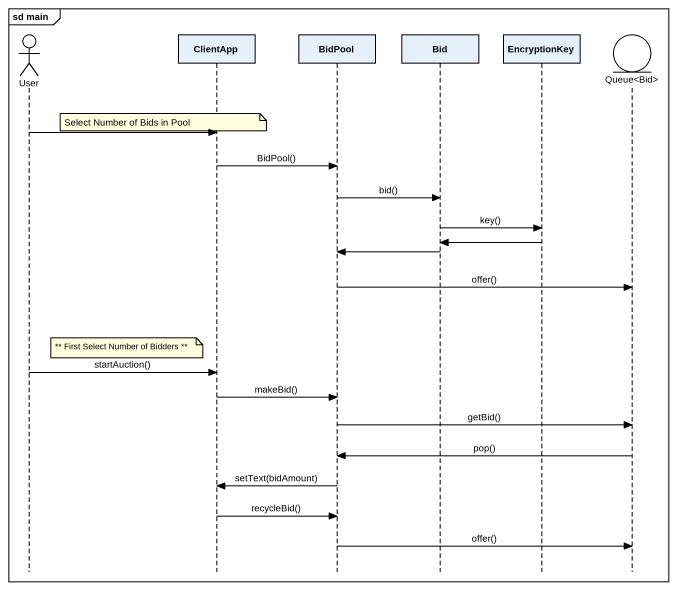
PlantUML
@startuml
mainframe sd main
hide footbox
actor User
participant ClientApp
participant BidPool
participant Bid
participant EncryptionKey
entity "Queue<Bid>" as Queue_Bid

note over ClientApp : Select Number of Bids in Pool
User -> ClientApp
ClientApp -> BidPool : BidPool()
BidPool -> Bid : bid()
Bid -> EncryptionKey : key()
EncryptionKey -> Bid
Bid -> BidPool
BidPool -> Queue_Bid : offer()
note left of ClientApp : ~** First Select Number of Bidders ~**
User -> ClientApp : startAuction()
ClientApp -> BidPool : makeBid()
BidPool -> Queue_Bid : getBid()
Queue_Bid -> BidPool : pop()
BidPool -> ClientApp : setText(bidAmount)
ClientApp -> BidPool : recycleBid()
BidPool -> Queue_Bid : offer()
@enduml
